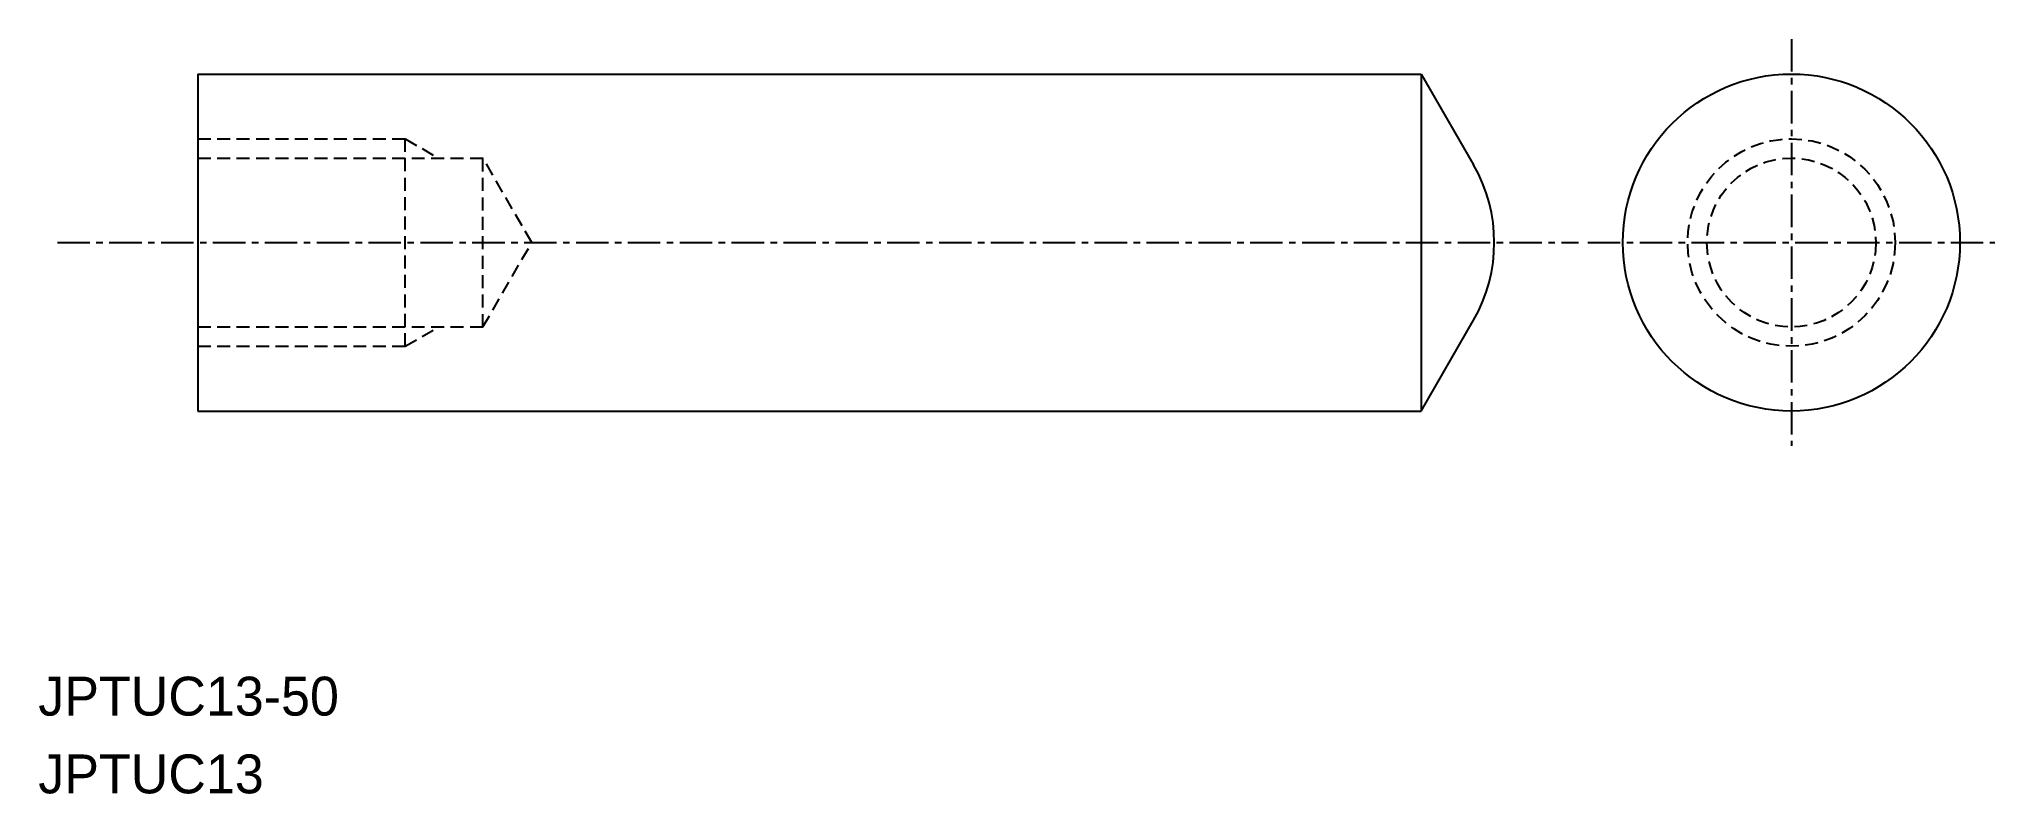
# Model space of a CAD drawing. Extents: x -1774.5 to -1699.1, y -640 to -610.8.
import ezdxf

# ---------------------------------------------------------------- set-up
doc = ezdxf.new("R2010")
doc.units = 0
doc.linetypes.add('CENTER', pattern=[2, 1.25, -0.25, 0.25, -0.25])
doc.linetypes.add('DASHED', pattern=[0.75, 0.5, -0.25])
doc.layers.get('0').update_dxf_attribs({"linetype": 'CONTINUOUS'})
doc.layers.add('CENTER', color=1, linetype='CENTER')

msp = doc.modelspace()

# ---------------------------------------------------------------- linework, layer by layer
at = {"color": 7, "linetype": 'CONTINUOUS'}
for p, q in [((-1768.43, -612.198), (-1768.43, -625.198)), ((-1768.43, -612.198), (-1721.255, -612.198)), ((-1768.43, -625.198), (-1721.255, -625.198))]:
    msp.add_line(p, q, dxfattribs=at)
for p, q in [((-1721.255, -612.198), (-1721.255, -625.198)), ((-1721.255, -612.198), (-1719.234, -615.698)), ((-1721.255, -625.198), (-1719.234, -621.698))]:
    msp.add_line(p, q)
at = {"color": 3, "linetype": 'DASHED'}
for p, q in [((-1768.43, -614.698), (-1760.43, -614.698)), ((-1760.43, -622.698), (-1760.43, -614.698)), ((-1760.43, -614.698), (-1759.146, -615.439)), ((-1768.43, -615.439), (-1757.43, -615.439)), ((-1755.549, -618.698), (-1757.43, -615.439)), ((-1757.43, -621.956), (-1757.43, -615.439)), ((-1757.43, -621.956), (-1755.549, -618.698)), ((-1768.43, -621.956), (-1757.43, -621.956)), ((-1760.43, -622.698), (-1759.146, -621.956)), ((-1768.43, -622.698), (-1760.43, -622.698))]:
    msp.add_line(p, q, dxfattribs=at)
at = {"linetype": 'CONTINUOUS'}
msp.add_circle((-1706.974, -618.698), 6.5, dxfattribs=at)
at = {"color": 3, "linetype": 'DASHED'}
for radius in [4, 3.258]:
    msp.add_circle((-1706.974, -618.698), radius, dxfattribs=at)
msp.add_arc((-1724.43, -618.698), 6, 330, 30)
at = {"layer": 'CENTER', "color": 1, "linetype": 'CENTER'}
for p, q in [((-1706.974, -610.85), (-1706.974, -626.546)), ((-1773.842, -618.698), (-1715.188, -618.698)), ((-1714.822, -618.698), (-1699.126, -618.698))]:
    msp.add_line(p, q, dxfattribs=at)

# ---------------------------------------------------------------- texts
for s, p in [('JPTUC13-50', (-1774.579, -636.947)), ('JPTUC13', (-1774.579, -639.947))]:
    msp.add_text(s, height=1.5).set_placement(p)

doc.saveas('drawing.dxf')
